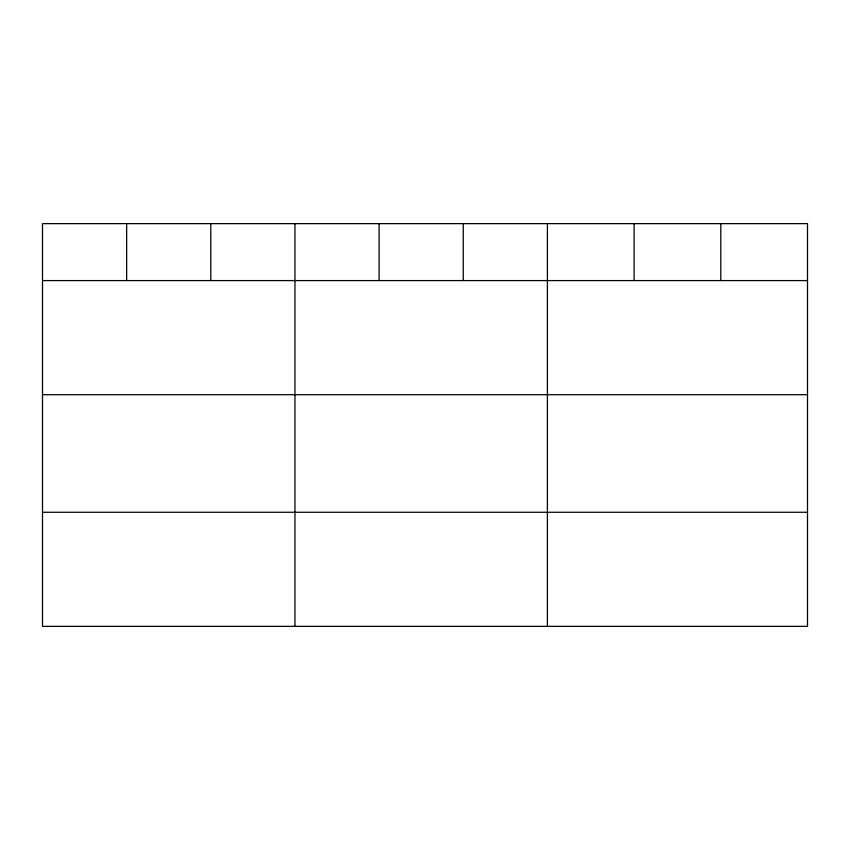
<?xml version="1.0" encoding="UTF-8"?>
<svg xmlns="http://www.w3.org/2000/svg" width="850" height="850" viewBox="0 0 850 850"><rect width="100%" height="100%" fill="white"/><g stroke="black" fill="none" stroke-linecap="round" stroke-linejoin="round"><path stroke-width="1.27" d="M807.5 394.697L807.5 223.635L42.5 223.635L42.5 626.365L807.5 626.365L807.5 394.697L42.5 394.697M42.5 280.585L807.5 280.585M42.5 512.263L807.5 512.263M720.8 223.635L720.8 280.585M634.1 223.635L634.1 280.585M547.4 223.635L547.4 626.365M463.25 223.635L463.25 280.585M379.1 223.635L379.1 280.585M294.95 223.635L294.95 626.365M210.8 223.635L210.8 280.585M126.65 223.635L126.65 280.585"/></g></svg>
